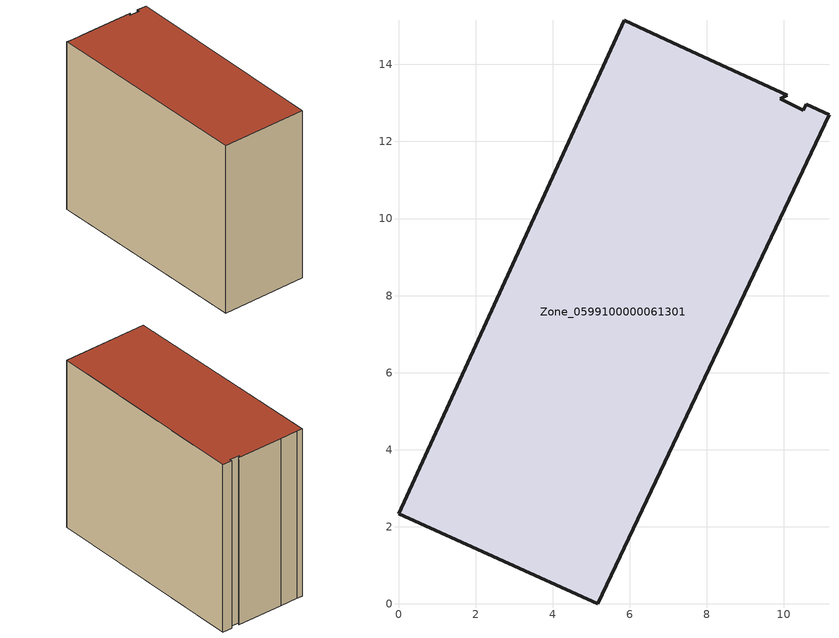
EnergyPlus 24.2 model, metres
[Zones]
Zone_0599100000061301
 floor ground (C_G): 7.29,14.48 10.09,13.19 9.91,13.11 10.51,12.81 10.59,12.96 11.17,12.69 5.17,0 0,2.34 5.85,15.15 6.21,14.98 z0
 wall outside (C_F): 10.59,12.96 10.51,12.81 9.91,13.11 10.09,13.19 7.29,14.48 6.21,14.98 5.85,15.15 0,2.34 5.17,0 11.17,12.69 10.59,12.96 z0:11.36
 roof outside (C_R): 10.09,13.19 7.29,14.48 6.21,14.98 5.85,15.15 0,2.34 5.17,0 11.17,12.69 10.59,12.96 10.51,12.81 9.91,13.11 z11.36
[BUILDING]
Pand.0599100000061301: North Axis=0; Terrain=City; Loads Convergence Tolerance Value=0.04; Temperature Convergence Tolerance Value=0.4; Solar Distribution=FullExterior; Maximum Number of Warmup Days=25; Minimum Number of Warmup Days=1
[Site:Location]
Rotterdam.The.Hague.AP_ZH_NLD Design_Conditions: Latitude=51.96; Longitude=4.45; Time Zone=1; Elevation=-4.5
[SITE:GROUNDTEMPERATURE:BUILDINGSURFACE]
18, 18, 18, 18, 18, 18, 18, 18, 18, 18, 18, 18
[MATERIAL] Thermal Absorptance=0.9; Solar Absorptance=0.7; Visible Absorptance=0.7
Name | Roughness | Thickness | Conductivity | Density | Specific Heat
G.TI.1946 | MediumSmooth | 0.15 | 1 | 540 | 1210
F.TI.1946 | Rough | 0.3 | 0.857143 | 1920 | 840
R.TI.1946 | MediumRough | 0.2 | 0.1 | 1500 | 1000
[CONSTRUCTION]
C_G: G.TI.1946
C_F: F.TI.1946
C_R: R.TI.1946
[ZONE]
Zone_0599100000061301: Type=1; Multiplier=1; Ceiling Height=Autocalculate; Volume=Autocalculate; Floor Area=autocalculate; Part of Total Floor Area=Yes
[ZONEINFILTRATION:DESIGNFLOWRATE]
Infil_Zone_0599100000061301: Zone or ZoneList or Space or SpaceList=Zone_0599100000061301; Schedule=AlwaysOn; Design Flow Rate Calculation Method=Flow/Area; Flow Rate per Floor Area=0.003; Constant Term Coefficient=1; Temperature Term Coefficient=0; Velocity Term Coefficient=0; Velocity Squared Term Coefficient=0
[HVACTEMPLATE:ZONE:IDEALLOADSAIRSYSTEM]
Zone_0599100000061301: Maximum Heating Supply Air Temperature=50; Minimum Cooling Supply Air Temperature=13; Maximum Heating Supply Air Humidity Ratio=0.0156; Minimum Cooling Supply Air Humidity Ratio=0.0077; Heating Limit=NoLimit; Cooling Limit=NoLimit; Dehumidification Control Type=ConstantSensibleHeatRatio; Cooling Sensible Heat Ratio=0.7; Dehumidification Setpoint=60; Humidification Control Type=None; Humidification Setpoint=30; Outdoor Air Method=None; Outdoor Air Flow Rate per Person=0.00944; Outdoor Air Flow Rate per Zone Floor Area=0; Outdoor Air Flow Rate per Zone=0; Demand Controlled Ventilation Type=None; Outdoor Air Economizer Type=NoEconomizer; Heat Recovery Type=None; Sensible Heat Recovery Effectiveness=0.7; Latent Heat Recovery Effectiveness=0.65
[ZONECONTROL:THERMOSTAT]
ThermostatControl_Zone_0599100000061301: Zone or ZoneList=Zone_0599100000061301; Control Type Schedule=DualSetpointControlType; Control 1=Thermostat_Zone_0599100000061301; Temperature Difference Between Cutout And Setpoint=0
[THERMOSTATSETPOINT:DUALSETPOINT]
Thermostat_Zone_0599100000061301: Heating Setpoint Temperature Schedule=HeatingSetpoint_Zone_0599100000061301; Cooling Setpoint Temperature Schedule=CoolingSetpoint_Zone_0599100000061301
[SCHEDULE:COMPACT]
HeatingSetpoint_Zone_0599100000061301: Through: 12/31, For: AllDays, Until: 24:00, 21
CoolingSetpoint_Zone_0599100000061301: Through: 12/31, For: AllDays, Until: 24:00, 24
DualSetpointControlType: Through: 12/31, For: AllDays, Until: 24:00, 4
AlwaysOn: Through: 12/31, For: AllDays, Until: 24:00, 1
